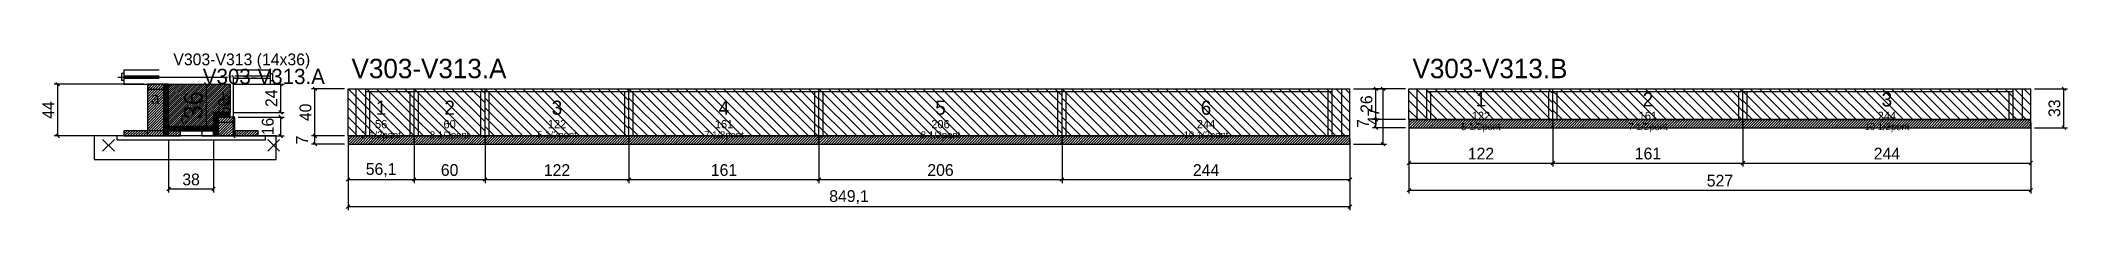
# Model space of a CAD drawing. Extents: x -69 to 1649, y -103 to 31.
import ezdxf
from ezdxf.enums import TextEntityAlignment as Align

# ---------------------------------------------------------------- set-up
doc = ezdxf.new("R2010")
doc.units = 0
for name, color, linetype in [('5', 5, 'Continuous'), ('barrote', 126, 'Continuous'), ('CONCRETO', 251, 'Continuous'), ('COTA', 241, 'Continuous'), ('Cota Seção (2x)', 241, 'Continuous'), ('detalhes', 7, 'Continuous'), ('Hachura', 251, 'Continuous'), ('Madeira', 126, 'Continuous'), ('NOMENCLATURA', 7, 'Continuous'), ('Painéis', 200, 'Continuous'), ('presilha', 224, 'Continuous'), ('Reaproveitamento', 30, 'Continuous'), ('SARR_2.2x7', 40, 'Continuous'), ('SARR_3.5x7', 81, 'Continuous'), ('SCO-___-LAJ', 224, 'Continuous'), ('TENSOR', 224, 'Continuous'), ('texto', 7, 'Continuous'), ('Texto Seção', 7, 'Continuous')]:
    doc.layers.add(name, color=color, linetype=linetype)
doc.dimstyles.new('PAINEL', dxfattribs={"dimtxt": 10, "dimasz": 3, "dimexe": 3, "dimexo": 3, "dimgap": 3, "dimtad": 1, "dimblk": 'OBLIQUE', "dimblk1": 'OBLIQUE', "dimcen": 2.5, "dimclrd": 4, "dimclre": 4, "dimclrt": 240, "dimazin": 3, "dimtfac": 1, "dimtmove": 0, "dimatfit": 3})
doc.dimstyles.new('SECAO2X', dxfattribs={"dimtxt": 16, "dimasz": 3, "dimexe": 3, "dimexo": 3, "dimgap": 3, "dimtad": 1, "dimblk": 'OBLIQUE', "dimblk1": 'OBLIQUE', "dimcen": 2.5, "dimclrd": 4, "dimclre": 4, "dimclrt": 240, "dimazin": 3, "dimtfac": 1, "dimtmove": 0, "dimatfit": 3})

# ---------------------------------------------------------------- blocks, each defined once
blk = doc.blocks.new('_OBLIQUE')
at = {"color": 0, "linetype": 'BYBLOCK'}
blk.add_line((-0.5, -0.5), (0.5, 0.5), dxfattribs=at)

msp = doc.modelspace()

# ---------------------------------------------------------------- hatches: boundary and pattern name
at = {"layer": 'COTA'}
h = msp.add_hatch(dxfattribs=at)
h.set_pattern_fill('ANSI31', scale=0.4)
h.paths.add_polyline_path([(40, -32), (40, 4), (92, 4), (92, -20), (78, -20), (78, -32)])
h = msp.add_hatch(dxfattribs=at)
h.set_pattern_fill('ANSI31', scale=0.5)
h.paths.add_polyline_path([(1091.1, -33), (1213.1, -33), (1213.1, -26), (1091.1, -26)])
h = msp.add_hatch(dxfattribs=at)
h.set_pattern_fill('ANSI31', scale=0.5)
h.paths.add_polyline_path([(1213.1, -33), (1374.1, -33), (1374.1, -26), (1213.1, -26)])
h = msp.add_hatch(dxfattribs=at)
h.set_pattern_fill('ANSI31', scale=0.5)
h.paths.add_polyline_path([(1374.1, -33), (1618.1, -33), (1618.1, -26), (1374.1, -26)])
h = msp.add_hatch(dxfattribs=at)
h.set_pattern_fill('ANSI31', scale=0.5)
h.paths.add_polyline_path([(192, -47), (248.1, -47), (248.1, -40), (192, -40)])
h = msp.add_hatch(dxfattribs=at)
h.set_pattern_fill('ANSI31', scale=0.5)
h.paths.add_polyline_path([(248.1, -47), (308.1, -47), (308.1, -40), (248.1, -40)])
h = msp.add_hatch(dxfattribs=at)
h.set_pattern_fill('ANSI31', scale=0.5)
h.paths.add_polyline_path([(308.1, -47), (430.1, -47), (430.1, -40), (308.1, -40)])
h = msp.add_hatch(dxfattribs=at)
h.set_pattern_fill('ANSI31', scale=0.5)
h.paths.add_polyline_path([(430.1, -47), (591.1, -47), (591.1, -40), (430.1, -40)])
h = msp.add_hatch(dxfattribs=at)
h.set_pattern_fill('ANSI31', scale=0.5)
h.paths.add_polyline_path([(591.1, -47), (797.1, -47), (797.1, -40), (591.1, -40)])
h = msp.add_hatch(dxfattribs=at)
h.set_pattern_fill('ANSI31', scale=0.5)
h.paths.add_polyline_path([(797.1, -47), (1041.1, -47), (1041.1, -40), (797.1, -40)])
at = {"layer": 'Hachura'}
h = msp.add_hatch(dxfattribs=at)
h.set_pattern_fill('ANSI31', scale=0.5)
h.paths.add_polyline_path([(22, -40), (36, -40), (36, 4), (22, 4)])
h = msp.add_hatch(dxfattribs=at)
h.set_pattern_fill('ANSI31', scale=0.5)
h.paths.add_polyline_path([(22, -0.4), (36, -0.4), (36, 4), (22, 4)])
h = msp.add_hatch(dxfattribs=at)
h.set_pattern_fill('SOLID')
h.paths.add_polyline_path([(36, -40), (40, -40), (40, 4), (36, 4)])
h = msp.add_hatch(dxfattribs=at)
h.set_pattern_fill('SOLID')
h.paths.add_polyline_path([(40, -35.6), (78, -35.6), (78, -32), (40, -32)])
h = msp.add_hatch(dxfattribs=at)
h.set_pattern_fill('SOLID')
h.paths.add_polyline_path([(78, -24), (92, -24), (92, -20), (78, -20)])
h = msp.add_hatch(dxfattribs=at)
h.set_pattern_fill('SOLID')
h.paths.add_polyline_path([(78, -40), (82, -40), (82, -24), (78, -24)])
h = msp.add_hatch(dxfattribs=at)
h.set_pattern_fill('ANSI31', scale=0.5)
h.paths.add_polyline_path([(82, -40), (96, -40), (96, -24), (82, -24)])
h = msp.add_hatch(dxfattribs=at)
h.set_pattern_fill('ANSI31', scale=0.5)
h.paths.add_polyline_path([(82, -28.4), (96, -28.4), (96, -24), (82, -24)])
h = msp.add_hatch(dxfattribs=at)
h.set_pattern_fill('ANSI31', scale=0.5)
h.paths.add_polyline_path([(2, -40), (22, -40), (22, -35.6), (2, -35.6)])
h = msp.add_hatch(dxfattribs=at)
h.set_pattern_fill('ANSI31', scale=0.5)
h.paths.add_polyline_path([(40, -40), (50, -40), (50, -35.6), (40, -35.6)])
h = msp.add_hatch(dxfattribs=at)
h.set_pattern_fill('ANSI31', scale=0.5)
h.paths.add_polyline_path([(96, -40), (116, -40), (116, -35.6), (96, -35.6)])

# ---------------------------------------------------------------- linework, layer by layer
for p, q in [((0, 13), (0, 7)), ((2, 13), (0, 13)), ((2, 7), (0, 7)), ((2, 16), (32, 16)), ((2, 16), (2, 4)), ((2, 11), (32, 11)), ((2, 9), (32, 9)), ((2, 4), (32, 4)), ((96, 16), (126, 16)), ((96, 11), (126, 11)), ((96, 9), (126, 9)), ((96, 4), (126, 4)), ((126, 16), (126, 4)), ((126, 13), (128, 13)), ((126, 7), (128, 7)), ((128, 13), (128, 7))]:
    msp.add_line(p, q)
at = {"layer": 'barrote'}
msp.add_lwpolyline([(-23, -60), (131, -60), (131, -40), (-23, -40)], close=True, dxfattribs=at)
at = {"layer": 'CONCRETO'}
msp.add_lwpolyline([(40, -32), (40, 4), (92, 4), (92, -20), (78, -20), (78, -32)], close=True, dxfattribs=at)
at = {"layer": 'Madeira'}
for points in [[(22, -40), (36, -40), (36, 4), (22, 4)], [(22, -0.4), (36, -0.4), (36, 4), (22, 4)], [(82, -40), (96, -40), (96, -24), (82, -24)], [(82, -28.4), (96, -28.4), (96, -24), (82, -24)], [(2, -40), (22, -40), (22, -35.6), (2, -35.6)], [(22, -40), (36, -40), (36, -35.6), (22, -35.6)], [(40, -40), (50, -40), (50, -35.6), (40, -35.6)], [(68, -40), (78, -40), (78, -35.6), (68, -35.6)], [(96, -40), (116, -40), (116, -35.6), (96, -35.6)]]:
    msp.add_lwpolyline(points, close=True, dxfattribs=at)
at = {"layer": 'Painéis'}
for p, q in [((192, 0), (248.1, 0)), ((192, -40), (192, 0)), ((248.1, -40), (248.1, 0)), ((248.1, -40), (248.1, 0)), ((248.1, 0), (308.1, 0)), ((248.1, -40), (248.1, 0)), ((308.1, -40), (308.1, 0)), ((308.1, -40), (308.1, 0)), ((308.1, 0), (430.1, 0)), ((308.1, -40), (308.1, 0)), ((430.1, -40), (430.1, 0)), ((430.1, -40), (430.1, 0)), ((430.1, 0), (591.1, 0)), ((430.1, -40), (430.1, 0)), ((591.1, -40), (591.1, 0)), ((591.1, -40), (591.1, 0)), ((591.1, 0), (797.1, 0)), ((591.1, -40), (591.1, 0)), ((797.1, -40), (797.1, 0)), ((797.1, -40), (797.1, 0)), ((797.1, 0), (1041.1, 0)), ((797.1, -40), (797.1, 0)), ((1041.1, -40), (1041.1, 0)), ((1091.1, 0), (1213.1, 0)), ((1091.1, -26), (1091.1, 0)), ((1213.1, -26), (1213.1, 0)), ((1213.1, -26), (1213.1, 0)), ((1213.1, 0), (1374.1, 0)), ((1213.1, -26), (1213.1, 0)), ((1374.1, -26), (1374.1, 0)), ((1374.1, -26), (1374.1, 0)), ((1374.1, 0), (1618.1, 0)), ((1374.1, -26), (1374.1, 0)), ((1618.1, -26), (1618.1, 0)), ((1091.1, -26), (1213.1, -26)), ((1213.1, -26), (1374.1, -26)), ((1374.1, -26), (1618.1, -26)), ((192, -40), (248.1, -40)), ((248.1, -40), (308.1, -40)), ((308.1, -40), (430.1, -40)), ((430.1, -40), (591.1, -40)), ((591.1, -40), (797.1, -40)), ((797.1, -40), (1041.1, -40))]:
    msp.add_line(p, q, dxfattribs=at)
for points in [[(36, -40), (40, -40), (40, 4), (36, 4)], [(40, -35.6), (78, -35.6), (78, -32), (40, -32)], [(78, -24), (92, -24), (92, -20), (78, -20)], [(78, -40), (82, -40), (82, -24), (78, -24)]]:
    msp.add_lwpolyline(points, close=True, dxfattribs=at)
at = {"layer": 'presilha'}
for p, q in [((-16, -53), (-6, -43)), ((-16, -43), (-6, -53)), ((124, -53), (134, -43)), ((124, -43), (134, -53))]:
    msp.add_line(p, q, dxfattribs=at)
at = {"layer": 'Reaproveitamento', "color": 30}
for p, q in [((232, -40), (192, 0)), ((240, -40), (200, 0)), ((248, -40), (208, 0)), ((248.1, -32.1), (216, 0)), ((248.1, -24.1), (224, 0)), ((248.1, -16.1), (232, 0)), ((248.1, -8.1), (240, 0)), ((248.1, -0.1), (248, 0)), ((288.1, -40), (248.1, 0)), ((296.1, -40), (256.1, 0)), ((304.1, -40), (264.1, 0)), ((308.1, -36), (272.1, 0)), ((308.1, -28), (280.1, 0)), ((308.1, -20), (288.1, 0)), ((308.1, -12), (296.1, 0)), ((308.1, -4), (304.1, 0)), ((348.1, -40), (308.1, 0)), ((356.1, -40), (316.1, 0)), ((364.1, -40), (324.1, 0)), ((372.1, -40), (332.1, 0)), ((380.1, -40), (340.1, 0)), ((388.1, -40), (348.1, 0)), ((396.1, -40), (356.1, 0)), ((404.1, -40), (364.1, 0)), ((412.1, -40), (372.1, 0)), ((420.1, -40), (380.1, 0)), ((428.1, -40), (388.1, 0)), ((430.1, -34), (396.1, 0)), ((430.1, -26), (404.1, 0)), ((430.1, -18), (412.1, 0)), ((430.1, -10), (420.1, 0)), ((430.1, -2), (428.1, 0)), ((470.1, -40), (430.1, 0)), ((478.1, -40), (438.1, 0)), ((486.1, -40), (446.1, 0)), ((494.1, -40), (454.1, 0)), ((502.1, -40), (462.1, 0)), ((510.1, -40), (470.1, 0)), ((518.1, -40), (478.1, 0)), ((526.1, -40), (486.1, 0)), ((534.1, -40), (494.1, 0)), ((542.1, -40), (502.1, 0)), ((550.1, -40), (510.1, 0)), ((558.1, -40), (518.1, 0)), ((566.1, -40), (526.1, 0)), ((574.1, -40), (534.1, 0)), ((582.1, -40), (542.1, 0)), ((590.1, -40), (550.1, 0)), ((591.1, -33), (558.1, 0)), ((591.1, -25), (566.1, 0)), ((591.1, -17), (574.1, 0)), ((591.1, -9), (582.1, 0)), ((591.1, -1), (590.1, 0)), ((631.1, -40), (591.1, 0)), ((639.1, -40), (599.1, 0)), ((647.1, -40), (607.1, 0)), ((655.1, -40), (615.1, 0)), ((663.1, -40), (623.1, 0)), ((671.1, -40), (631.1, 0)), ((679.1, -40), (639.1, 0)), ((687.1, -40), (647.1, 0)), ((695.1, -40), (655.1, 0)), ((703.1, -40), (663.1, 0)), ((711.1, -40), (671.1, 0)), ((719.1, -40), (679.1, 0)), ((727.1, -40), (687.1, 0)), ((735.1, -40), (695.1, 0)), ((743.1, -40), (703.1, 0)), ((751.1, -40), (711.1, 0)), ((759.1, -40), (719.1, 0)), ((767.1, -40), (727.1, 0)), ((775.1, -40), (735.1, 0)), ((783.1, -40), (743.1, 0)), ((791.1, -40), (751.1, 0)), ((797.1, -38), (759.1, 0)), ((797.1, -30), (767.1, 0)), ((797.1, -22), (775.1, 0)), ((797.1, -14), (783.1, 0)), ((797.1, -6), (791.1, 0)), ((837.1, -40), (797.1, 0)), ((845.1, -40), (805.1, 0)), ((853.1, -40), (813.1, 0)), ((861.1, -40), (821.1, 0)), ((869.1, -40), (829.1, 0)), ((877.1, -40), (837.1, 0)), ((885.1, -40), (845.1, 0)), ((893.1, -40), (853.1, 0)), ((901.1, -40), (861.1, 0)), ((909.1, -40), (869.1, 0)), ((917.1, -40), (877.1, 0)), ((925.1, -40), (885.1, 0)), ((933.1, -40), (893.1, 0)), ((941.1, -40), (901.1, 0)), ((949.1, -40), (909.1, 0)), ((957.1, -40), (917.1, 0)), ((965.1, -40), (925.1, 0)), ((973.1, -40), (933.1, 0)), ((981.1, -40), (941.1, 0)), ((989.1, -40), (949.1, 0)), ((997.1, -40), (957.1, 0)), ((1005.1, -40), (965.1, 0)), ((1013.1, -40), (973.1, 0)), ((1021.1, -40), (981.1, 0)), ((1029.1, -40), (989.1, 0)), ((1037.1, -40), (997.1, 0)), ((1041.1, -36), (1005.1, 0)), ((1041.1, -28), (1013.1, 0)), ((1041.1, -20), (1021.1, 0)), ((1041.1, -12), (1029.1, 0)), ((1041.1, -4), (1037.1, 0)), ((1123.1, -26), (1097.1, 0)), ((1131.1, -26), (1105.1, 0)), ((1139.1, -26), (1113.1, 0)), ((1147.1, -26), (1121.1, 0)), ((1155.1, -26), (1129.1, 0)), ((1163.1, -26), (1137.1, 0)), ((1171.1, -26), (1145.1, 0)), ((1179.1, -26), (1153.1, 0)), ((1187.1, -26), (1161.1, 0)), ((1195.1, -26), (1169.1, 0)), ((1203.1, -26), (1177.1, 0)), ((1211.1, -26), (1185.1, 0)), ((1213.1, -20), (1193.1, 0)), ((1213.1, -12), (1201.1, 0)), ((1213.1, -4), (1209.1, 0)), ((1245.1, -26), (1219.1, 0)), ((1253.1, -26), (1227.1, 0)), ((1261.1, -26), (1235.1, 0)), ((1269.1, -26), (1243.1, 0)), ((1277.1, -26), (1251.1, 0)), ((1285.1, -26), (1259.1, 0)), ((1293.1, -26), (1267.1, 0)), ((1301.1, -26), (1275.1, 0)), ((1309.1, -26), (1283.1, 0)), ((1317.1, -26), (1291.1, 0)), ((1325.1, -26), (1299.1, 0)), ((1333.1, -26), (1307.1, 0)), ((1341.1, -26), (1315.1, 0)), ((1349.1, -26), (1323.1, 0)), ((1357.1, -26), (1331.1, 0)), ((1365.1, -26), (1339.1, 0)), ((1373.1, -26), (1347.1, 0)), ((1374.1, -19), (1355.1, 0)), ((1374.1, -11), (1363.1, 0)), ((1374.1, -3), (1371.1, 0)), ((1406.1, -26), (1380.1, 0)), ((1414.1, -26), (1388.1, 0)), ((1422.1, -26), (1396.1, 0)), ((1430.1, -26), (1404.1, 0)), ((1438.1, -26), (1412.1, 0)), ((1446.1, -26), (1420.1, 0)), ((1454.1, -26), (1428.1, 0)), ((1462.1, -26), (1436.1, 0)), ((1470.1, -26), (1444.1, 0)), ((1478.1, -26), (1452.1, 0)), ((1486.1, -26), (1460.1, 0)), ((1494.1, -26), (1468.1, 0)), ((1502.1, -26), (1476.1, 0)), ((1510.1, -26), (1484.1, 0)), ((1518.1, -26), (1492.1, 0)), ((1526.1, -26), (1500.1, 0)), ((1534.1, -26), (1508.1, 0)), ((1542.1, -26), (1516.1, 0)), ((1550.1, -26), (1524.1, 0)), ((1558.1, -26), (1532.1, 0)), ((1566.1, -26), (1540.1, 0)), ((1574.1, -26), (1548.1, 0)), ((1582.1, -26), (1556.1, 0)), ((1590.1, -26), (1564.1, 0)), ((1598.1, -26), (1572.1, 0)), ((1606.1, -26), (1580.1, 0)), ((1614.1, -26), (1588.1, 0)), ((1618.1, -22), (1596.1, 0)), ((1618.1, -14), (1604.1, 0)), ((1618.1, -6), (1612.1, 0)), ((224, -40), (192, -8)), ((216, -40), (192, -16)), ((280.1, -40), (248.1, -8)), ((272.1, -40), (248.1, -16)), ((340.1, -40), (308.1, -8)), ((332.1, -40), (308.1, -16)), ((462.1, -40), (430.1, -8)), ((454.1, -40), (430.1, -16)), ((623.1, -40), (591.1, -8)), ((615.1, -40), (591.1, -16)), ((829.1, -40), (797.1, -8)), ((821.1, -40), (797.1, -16)), ((1115.1, -26), (1091.1, -2)), ((1107.1, -26), (1091.1, -10)), ((1237.1, -26), (1213.1, -2)), ((1229.1, -26), (1213.1, -10)), ((1398.1, -26), (1374.1, -2)), ((1390.1, -26), (1374.1, -10)), ((208, -40), (192, -24)), ((200, -40), (192, -32)), ((264.1, -40), (248.1, -24)), ((256.1, -40), (248.1, -32)), ((324.1, -40), (308.1, -24)), ((316.1, -40), (308.1, -32)), ((446.1, -40), (430.1, -24)), ((438.1, -40), (430.1, -32)), ((607.1, -40), (591.1, -24)), ((599.1, -40), (591.1, -32)), ((813.1, -40), (797.1, -24)), ((805.1, -40), (797.1, -32)), ((1099.1, -26), (1091.1, -18)), ((1091.1, -26), (1091.1, -26)), ((1221.1, -26), (1213.1, -18)), ((1213.1, -26), (1213.1, -26)), ((1382.1, -26), (1374.1, -18)), ((1374.1, -26), (1374.1, -26)), ((192, -40), (192, -40)), ((248.1, -40), (248.1, -40)), ((308.1, -40), (308.1, -40)), ((430.1, -40), (430.1, -40)), ((591.1, -40), (591.1, -40)), ((797.1, -40), (797.1, -40))]:
    msp.add_line(p, q, dxfattribs=at)
at = {"layer": 'SARR_2.2x7'}
for p, q in [((199, -40), (199, 0)), ((1034.1, -40), (1034.1, 0)), ((1098.1, -26), (1098.1, 0)), ((1611.1, -26), (1611.1, 0)), ((207, -2.2), (248.1, -2.2)), ((248.1, -2.2), (308.1, -2.2)), ((308.1, -2.2), (430.1, -2.2)), ((430.1, -2.2), (591.1, -2.2)), ((591.1, -2.2), (797.1, -2.2)), ((797.1, -2.2), (1026.1, -2.2)), ((1106.1, -2.2), (1213.1, -2.2)), ((1213.1, -2.2), (1374.1, -2.2)), ((1374.1, -2.2), (1603.1, -2.2))]:
    msp.add_line(p, q, dxfattribs=at)
at = {"layer": 'SARR_3.5x7'}
for p, q in [((207, -40), (207, 0)), ((248.1, -40), (248.1, 0)), ((248.1, -40), (248.1, 0)), ((308.1, -40), (308.1, 0)), ((308.1, -40), (308.1, 0)), ((430.1, -40), (430.1, 0)), ((430.1, -40), (430.1, 0)), ((591.1, -40), (591.1, 0)), ((591.1, -40), (591.1, 0)), ((797.1, -40), (797.1, 0)), ((797.1, -40), (797.1, 0)), ((1026.1, -40), (1026.1, 0)), ((1106.1, -26), (1106.1, 0)), ((1213.1, -26), (1213.1, 0)), ((1213.1, -26), (1213.1, 0)), ((1374.1, -26), (1374.1, 0)), ((1374.1, -26), (1374.1, 0)), ((1603.1, -26), (1603.1, 0)), ((210.5, -40), (210.5, -2.2)), ((244.6, -40), (244.6, -2.2)), ((251.6, -40), (251.6, -2.2)), ((304.6, -40), (304.6, -2.2)), ((311.6, -40), (311.6, -2.2)), ((426.6, -40), (426.6, -2.2)), ((433.6, -40), (433.6, -2.2)), ((587.6, -40), (587.6, -2.2)), ((594.6, -40), (594.6, -2.2)), ((793.6, -40), (793.6, -2.2)), ((800.6, -40), (800.6, -2.2)), ((1022.6, -40), (1022.6, -2.2)), ((1109.6, -26), (1109.6, -2.2)), ((1209.6, -26), (1209.6, -2.2)), ((1216.6, -26), (1216.6, -2.2)), ((1370.6, -26), (1370.6, -2.2)), ((1377.6, -26), (1377.6, -2.2)), ((1599.6, -26), (1599.6, -2.2)), ((1106.1, -26), (1109.6, -26)), ((1209.6, -26), (1213.1, -26)), ((1213.1, -26), (1216.6, -26)), ((1370.6, -26), (1374.1, -26)), ((1374.1, -26), (1377.6, -26)), ((1599.6, -26), (1603.1, -26)), ((207, -40), (210.5, -40)), ((244.6, -40), (248.1, -40)), ((248.1, -40), (251.6, -40)), ((304.6, -40), (308.1, -40)), ((308.1, -40), (311.6, -40)), ((426.6, -40), (430.1, -40)), ((430.1, -40), (433.6, -40)), ((587.6, -40), (591.1, -40)), ((591.1, -40), (594.6, -40)), ((793.6, -40), (797.1, -40)), ((797.1, -40), (800.6, -40)), ((1022.6, -40), (1026.1, -40))]:
    msp.add_line(p, q, dxfattribs=at)
at = {"layer": 'SCO-___-LAJ'}
for points in [[(1091.1, -33), (1213.1, -33), (1213.1, -26), (1091.1, -26)], [(1213.1, -33), (1374.1, -33), (1374.1, -26), (1213.1, -26)], [(1374.1, -33), (1618.1, -33), (1618.1, -26), (1374.1, -26)], [(-4, -43.2), (122, -43.2), (122, -40), (-4, -40)], [(192, -47), (248.1, -47), (248.1, -40), (192, -40)], [(248.1, -47), (308.1, -47), (308.1, -40), (248.1, -40)], [(308.1, -47), (430.1, -47), (430.1, -40), (308.1, -40)], [(430.1, -47), (591.1, -47), (591.1, -40), (430.1, -40)], [(591.1, -47), (797.1, -47), (797.1, -40), (591.1, -40)], [(797.1, -47), (1041.1, -47), (1041.1, -40), (797.1, -40)]]:
    msp.add_lwpolyline(points, close=True, dxfattribs=at)
at = {"layer": 'TENSOR'}
msp.add_line((-3, 10), (90, 10), dxfattribs=at)

# ---------------------------------------------------------------- texts
at = {"layer": '5'}
for s, height, p in [('1', 12, (220.05, -16)), ('2', 12, (278.1, -16)), ('3', 12, (369.1, -16)), ('4', 12, (510.6, -16)), ('5', 12, (694.1, -16)), ('6', 12, (919.1, -16)), ('1', 12, (1152.1, -9)), ('2', 12, (1293.6, -9)), ('3', 12, (1496.1, -9)), ('56', 7, (220.05, -30)), ('60', 7, (278.1, -30)), ('122', 7, (369.1, -30)), ('161', 7, (510.6, -30)), ('206', 7, (694.1, -30)), ('244', 7, (919.1, -30)), ('122', 7, (1152.1, -23)), ('161', 7, (1293.6, -23)), ('244', 7, (1496.1, -23))]:
    msp.add_text(s, height=height, dxfattribs=at).set_placement(p, align=Align.MIDDLE_CENTER)
at = {"layer": 'detalhes'}
for s, p in [('a', (25, -12.7)), ('b', (85, -12.7)), ('c', (50, -29.5))]:
    msp.add_text(s, height=9.6, dxfattribs=at).set_placement(p)
at = {"layer": 'NOMENCLATURA'}
for s, p in [('V303-V313.A', (195, 9)), ('V303-V313.B', (1094.1, 9))]:
    msp.add_text(s, height=16.5, dxfattribs=at).set_placement(p)
at = {"layer": 'texto', "char_height": 6, "attachment_point": 5}
for s, insert in [('5 1/2pont', (1152.1, -33)), ('7 1/2pont', (1293.6, -33)), ('10 1/2pont', (1496.1, -33)), ('2 1/2pont', (220.05, -40)), ('2 1/2pont', (278.1, -40)), ('5 1/2pont', (369.1, -40)), ('7 1/2pont', (510.6, -40)), ('8 1/2pont', (694.1, -40)), ('10 1/2pont', (919.1, -40))]:
    msp.add_mtext(s, dxfattribs=dict(at, insert=insert))
at = {"layer": 'Texto Seção'}
for s, height, p in [('V303-V313 (14x36)', 10, (44, 20)), ('V303-V313.A', 13, (69, 4))]:
    msp.add_text(s, height=height, dxfattribs=at).set_placement(p)

# ---------------------------------------------------------------- dimensions: what is measured, and where the dimension line sits
at = {"layer": 'COTA'}
for base, p1, p2 in [((-54, -40), (2, -40), (22, 4)), ((95, -40), (96, -40), (96, 10)), ((135, -20), (92, -20), (92, 4)), ((164, -40), (192, -40), (192, 0)), ((1069.1, -47), (1041.1, -47), (1041.1, 0)), ((1063.1, -26), (1091.1, -26), (1091.1, 0)), ((1646.1, -33), (1618.1, -33), (1618.1, 0)), ((135, -40), (96, -40), (96, -24)), ((1063.1, -33), (1091.1, -33), (1091.1, -26)), ((164, -47), (192, -47), (192, -40))]:
    msp.add_linear_dim(base=base, p1=p1, p2=p2, angle=90, dimstyle='PAINEL', dxfattribs=at).render()
for base, p1, p2 in [((1091.1, -63), (1091.1, -26), (1213.1, -26)), ((1091.1, -86), (1091.1, -26), (1618.1, -26)), ((1213.1, -63), (1213.1, -26), (1374.1, -26)), ((1374.1, -63), (1374.1, -26), (1618.1, -26)), ((40, -85), (40, -40), (78, -40)), ((192, -77), (192, -40), (248.1, -40)), ((192, -100), (192, -40), (1041.1, -40)), ((248.1, -77), (248.1, -40), (308.1, -40)), ((308.1, -77), (308.1, -40), (430.1, -40)), ((430.1, -77), (430.1, -40), (591.1, -40)), ((591.1, -77), (591.1, -40), (797.1, -40)), ((797.1, -77), (797.1, -40), (1041.1, -40))]:
    msp.add_linear_dim(base=base, p1=p1, p2=p2, dimstyle='PAINEL', dxfattribs=at).render()
at = {"layer": 'Cota Seção (2x)'}
msp.add_linear_dim(base=(72, -32), p1=(40, -32), p2=(40, 4), angle=90, dimstyle='SECAO2X', dxfattribs=at).render()

doc.saveas('drawing.dxf')
